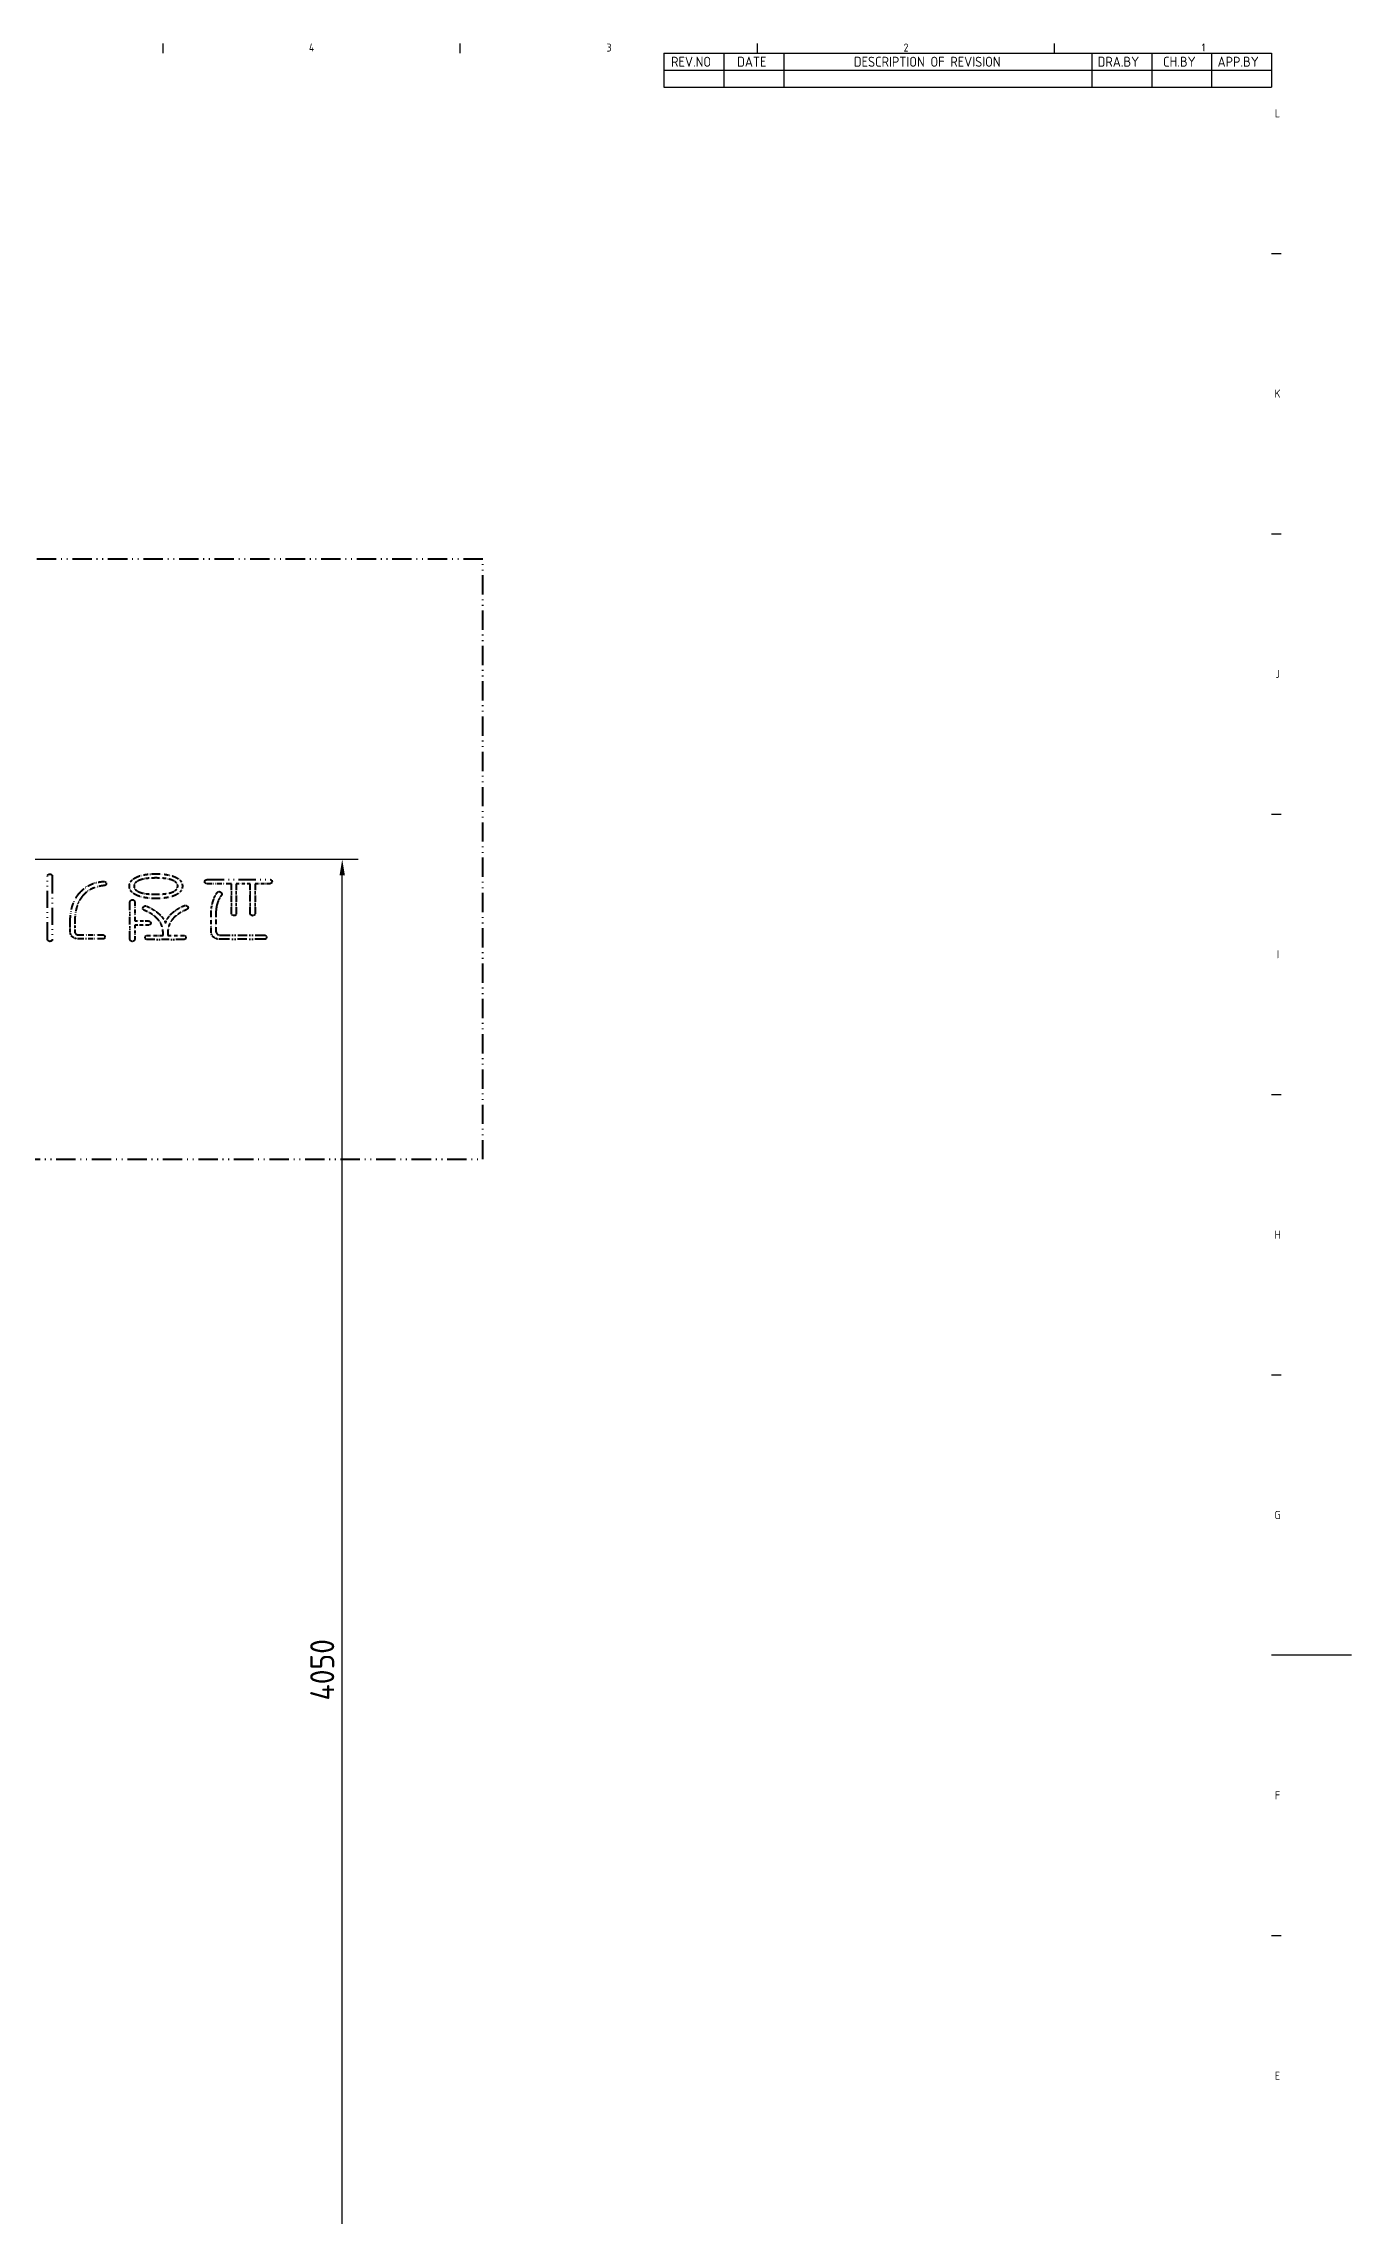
# Model space of a CAD drawing. Header units: millimetres. Extents: x 0 to 11890, y 0 to 8410.
# Drawn here: x 8618 to 11890, y 2804 to 8234 of the extents above; entities that cross this region are included whole.
import ezdxf

# ---------------------------------------------------------------- set-up
doc = ezdxf.new("R2010")
doc.units = ezdxf.units.MM
doc.header["$LTSCALE"] = 10
doc.linetypes.add('DASH_DOUBLE_DOT', pattern=[0.4398, 0.24, -0.06, 0.0098, -0.06, 0.01, -0.06])
doc.layers.get('0').update_dxf_attribs({"color": 3, "lineweight": 25})
for name, color, linetype, lineweight in [('가시적인 것(ISO)', 3, 'Continuous', 40), ('경계(ISO)', 7, 'Continuous', 25), ('기호(ISO)', 5, 'Continuous', 25), ('치수(ISO)', 2, 'Continuous', 25)]:
    doc.layers.add(name, color=color, linetype=linetype, lineweight=lineweight)
doc.styles.add('ISO Proportiona M2B', font='isocp.shx')
doc.styles.add('문자 텍스트_PSTEK_POSCO', font='isocp.shx')
doc.styles.add('치수 텍스트_PSTEK_POSCO', font='isocp.shx')
doc.dimstyles.new('치수_PSTEK_POSCO', dxfattribs={"dimscale": 10, "dimtxt": 3, "dimasz": 2, "dimexe": 2, "dimexo": 2.5, "dimgap": 1, "dimtad": 1, "dimrnd": 1e-08, "dimdsep": 46, "dimtxsty": '치수 텍스트_PSTEK_POSCO', "dimcen": 0.09, "dimdle": 10, "dimclrd": 7, "dimclre": 7, "dimclrt": 2, "dimadec": 1, "dimazin": 2, "dimtfac": 1, "dimtmove": 0, "dimatfit": 3, "dimfxl": 0, "dimtolj": 1, "dimlwd": -1, "dimlwe": -1, "dimarcsym": 0})

# ---------------------------------------------------------------- blocks, each defined once
blk = doc.blocks.new('경계 Default Border')
at = {"layer": '경계(ISO)'}
for p, q in [((891.75, 821), (891.75, 823.4)), ((966.06, 821), (966.06, 823.4)), ((1040.37, 821), (1040.37, 823.4)), ((1114.69, 821), (1114.69, 823.4)), ((1169, 770.92), (1171.4, 770.92)), ((1169, 700.83), (1171.4, 700.83)), ((1169, 630.75), (1171.4, 630.75)), ((1169, 560.67), (1171.4, 560.67)), ((1169, 490.58), (1171.4, 490.58)), ((1169, 350.42), (1171.4, 350.42))]:
    blk.add_line(p, q, dxfattribs=at)
at = {"layer": '경계(ISO)', "flags": 128}
blk.add_lwpolyline([(1189, 420.5), (1169, 420.5)], dxfattribs=at)
at = {"layer": '경계(ISO)', "color": 2, "char_height": 2, "attachment_point": 7, "style": '문자 텍스트_PSTEK_POSCO'}
for s, insert in [('4', (928.22, 821.4)), ('3', (1002.66, 821.38)), ('2', (1076.95, 821.38)), ('1', (1151.5, 821.4)), ('L', (1169.83, 804.94)), ('K', (1169.72, 734.87)), ('J', (1169.96, 664.77)), ('I', (1170.28, 594.71)), ('H', (1169.72, 524.62)), ('G', (1169.72, 454.52)), ('F', (1169.83, 384.46)), ('E', (1169.83, 314.36))]:
    blk.add_mtext(s, dxfattribs=dict(at, insert=insert))
blk = doc.blocks.new('리비전 내역')
at = {"layer": '기호(ISO)'}
for p, q in [((1017, 821), (1169, 821)), ((1017, 821), (1017, 816.72)), ((1032, 821), (1032, 816.72)), ((1047, 821), (1047, 816.72)), ((1124, 821), (1124, 816.72)), ((1139, 821), (1139, 816.72)), ((1154, 821), (1154, 816.72)), ((1169, 821), (1169, 816.72)), ((1017, 816.72), (1169, 816.72)), ((1017, 816.72), (1017, 812.44)), ((1032, 816.72), (1032, 812.44)), ((1047, 816.72), (1047, 812.44)), ((1124, 816.72), (1124, 812.44)), ((1139, 816.72), (1139, 812.44)), ((1154, 816.72), (1154, 812.44)), ((1169, 816.72), (1169, 812.44)), ((1017, 812.44), (1169, 812.44))]:
    blk.add_line(p, q, dxfattribs=at)
at = {"layer": '기호(ISO)', "color": 2, "char_height": 2.5, "attachment_point": 7, "style": 'ISO Proportiona M2B'}
for s, insert in [('REV.NO', (1018.79, 817.58)), ('DATE', (1035.31, 817.58)), ('DESCRIPTION OF REVISION', (1064.51, 817.58)), ('DRA.BY', (1125.48, 817.58)), ('CH.BY', (1141.86, 817.58)), ('APP.BY', (1155.48, 817.58))]:
    blk.add_mtext(s, dxfattribs=dict(at, insert=insert))
blk = doc.blocks.new('*D22')
at = {"layer": 'Defpoints', "color": 0}
for p in [(7986.8, 6194.6), (9365.4, 6194.6), (9109.6, 2144.6)]:
    blk.add_point(p, dxfattribs=at)
at = {"layer": '치수(ISO)', "color": 7}
for p, q in [((8036.8, 6194.6), (9405.4, 6194.6)), ((9365.4, 2184.6), (9365.4, 6154.6)), ((9159.6, 2144.6), (9405.4, 2144.6))]:
    blk.add_line(p, q, dxfattribs=at)
for points in [[(9358.7, 6154.6), (9372, 6154.6), (9365.4, 6194.6)], [(9358.7, 2184.6), (9372, 2184.6), (9365.4, 2144.6)]]:
    blk.add_solid(points, dxfattribs=at)
at = {"layer": '치수(ISO)', "color": 2, "insert": (9315.4, 4091.6), "char_height": 60, "attachment_point": 4, "rotation": 90, "style": '치수 텍스트_PSTEK_POSCO'}
blk.add_mtext('\\A1;4050', dxfattribs=at)

msp = doc.modelspace()

# ---------------------------------------------------------------- linework, layer by layer
at = {"layer": '가시적인 것(ISO)', "color": 6, "linetype": 'DASH_DOUBLE_DOT', "ltscale": 20.211206}
for p, q in [((9716.826, 6944.597), (8116.826, 6944.597)), ((8116.826, 5444.597), (9716.826, 5444.597))]:
    msp.add_line(p, q, dxfattribs=at)
at = {"layer": '가시적인 것(ISO)', "color": 6, "linetype": 'DASH_DOUBLE_DOT', "ltscale": 20.062595}
msp.add_line((9716.826, 5444.597), (9716.826, 6944.597), dxfattribs=at)
at = {"layer": '가시적인 것(ISO)', "color": 6, "linetype": 'DASH_DOUBLE_DOT', "ltscale": 17.827095}
for p, q in [((8628.182, 5994.733), (8628.182, 6151.54)), ((8640.216, 6151.54), (8640.216, 5994.733))]:
    msp.add_line(p, q, dxfattribs=at)
at = {"layer": '가시적인 것(ISO)', "color": 6, "linetype": 'DASH_DOUBLE_DOT', "ltscale": 17.979109}
msp.add_line((9027.25, 6143.761), (9185.394, 6143.761), dxfattribs=at)
at = {"layer": '가시적인 것(ISO)', "color": 6, "linetype": 'DASH_DOUBLE_DOT', "ltscale": 8.248047}
msp.add_line((8834.462, 5994.855), (8834.462, 6086.994), dxfattribs=at)
at = {"layer": '가시적인 것(ISO)', "color": 6, "linetype": 'DASH_DOUBLE_DOT', "ltscale": 4.167499}
msp.add_line((8846.496, 6086.994), (8846.496, 6040.438), dxfattribs=at)
at = {"layer": '가시적인 것(ISO)', "color": 6, "linetype": 'DASH_DOUBLE_DOT', "ltscale": 5.462393}
msp.add_line((9088.514, 6133.428), (9027.493, 6133.428), dxfattribs=at)
at = {"layer": '가시적인 것(ISO)', "color": 6, "linetype": 'DASH_DOUBLE_DOT', "ltscale": 6.648472}
msp.add_line((9088.514, 6059.158), (9088.514, 6133.428), dxfattribs=at)
at = {"layer": '가시적인 것(ISO)', "color": 6, "linetype": 'DASH_DOUBLE_DOT', "ltscale": 3.122879}
msp.add_line((9135.313, 6133.428), (9100.426, 6133.428), dxfattribs=at)
at = {"layer": '가시적인 것(ISO)', "color": 6, "linetype": 'DASH_DOUBLE_DOT', "ltscale": 6.670235}
msp.add_line((9100.426, 6133.428), (9100.426, 6058.915), dxfattribs=at)
at = {"layer": '가시적인 것(ISO)', "color": 6, "linetype": 'DASH_DOUBLE_DOT', "ltscale": 6.604946}
msp.add_line((9135.313, 6059.644), (9135.313, 6133.428), dxfattribs=at)
at = {"layer": '가시적인 것(ISO)', "color": 6, "linetype": 'DASH_DOUBLE_DOT', "ltscale": 3.253456}
msp.add_line((9183.692, 6133.428), (9147.347, 6133.428), dxfattribs=at)
at = {"layer": '가시적인 것(ISO)', "color": 6, "linetype": 'DASH_DOUBLE_DOT', "ltscale": 6.681116}
msp.add_line((9147.347, 6133.428), (9147.347, 6058.793), dxfattribs=at)
at = {"layer": '가시적인 것(ISO)', "color": 6, "linetype": 'DASH_DOUBLE_DOT', "ltscale": 2.121785}
msp.add_line((8685.07, 6014.547), (8685.07, 6038.25), dxfattribs=at)
at = {"layer": '가시적인 것(ISO)', "color": 6, "linetype": 'DASH_DOUBLE_DOT', "ltscale": 2.110903}
msp.add_line((8696.496, 6037.885), (8696.496, 6014.304), dxfattribs=at)
at = {"layer": '가시적인 것(ISO)', "color": 6, "linetype": 'DASH_DOUBLE_DOT', "ltscale": 2.992301}
msp.add_line((8846.496, 6040.438), (8879.924, 6040.438), dxfattribs=at)
at = {"layer": '가시적인 것(ISO)', "color": 6, "linetype": 'DASH_DOUBLE_DOT', "ltscale": 3.090235}
msp.add_line((8881.018, 6030.106), (8846.496, 6030.106), dxfattribs=at)
at = {"layer": '가시적인 것(ISO)', "color": 6, "linetype": 'DASH_DOUBLE_DOT', "ltscale": 3.13376}
msp.add_line((8846.496, 6030.106), (8846.496, 5995.098), dxfattribs=at)
at = {"layer": '가시적인 것(ISO)', "color": 6, "linetype": 'DASH_DOUBLE_DOT', "ltscale": 4.047803}
msp.add_line((9037.46, 6014.547), (9037.46, 6059.766), dxfattribs=at)
at = {"layer": '가시적인 것(ISO)', "color": 6, "linetype": 'DASH_DOUBLE_DOT', "ltscale": 3.960751}
msp.add_line((9049.494, 6059.401), (9049.494, 6015.155), dxfattribs=at)
at = {"layer": '가시적인 것(ISO)', "color": 6, "linetype": 'DASH_DOUBLE_DOT', "ltscale": 5.353578}
msp.add_line((8706.221, 6005.673), (8766.026, 6005.673), dxfattribs=at)
at = {"layer": '가시적인 것(ISO)', "color": 6, "linetype": 'DASH_DOUBLE_DOT', "ltscale": 5.331815}
msp.add_line((8766.148, 5995.341), (8706.585, 5995.341), dxfattribs=at)
at = {"layer": '가시적인 것(ISO)', "color": 6, "linetype": 'DASH_DOUBLE_DOT', "ltscale": 3.569019}
for p, q in [((8877.371, 6004.214), (8917.242, 6004.214)), ((8929.154, 6004.214), (8969.024, 6004.214))]:
    msp.add_line(p, q, dxfattribs=at)
at = {"layer": '가시적인 것(ISO)', "color": 6, "linetype": 'DASH_DOUBLE_DOT', "ltscale": 8.182757}
msp.add_line((8968.781, 5993.882), (8877.371, 5993.882), dxfattribs=at)
at = {"layer": '가시적인 것(ISO)', "color": 6, "linetype": 'DASH_DOUBLE_DOT', "ltscale": 0.554854}
msp.add_line((8917.242, 6004.214), (8917.242, 6010.414), dxfattribs=at)
at = {"layer": '가시적인 것(ISO)', "color": 6, "linetype": 'DASH_DOUBLE_DOT', "ltscale": 0.59838}
msp.add_line((8929.154, 6010.9), (8929.154, 6004.214), dxfattribs=at)
at = {"layer": '가시적인 것(ISO)', "color": 6, "linetype": 'DASH_DOUBLE_DOT', "ltscale": 9.891147}
msp.add_line((9170.686, 5994.49), (9060.191, 5994.49), dxfattribs=at)
at = {"layer": '가시적인 것(ISO)', "color": 6, "linetype": 'DASH_DOUBLE_DOT', "ltscale": 9.749688}
msp.add_line((9061.772, 6004.822), (9170.686, 6004.822), dxfattribs=at)
at = {"layer": '가시적인 것(ISO)', "color": 6, "linetype": 'DASH_DOUBLE_DOT', "ltscale": 0.46221}
msp.add_open_spline([(8628.182, 6151.54), (8628.182, 6154.336), (8630.127, 6156.159)], degree=2, dxfattribs=at)
at = {"layer": '가시적인 것(ISO)', "color": 6, "linetype": 'DASH_DOUBLE_DOT', "ltscale": 0.395552}
for points in [[(8630.127, 6156.159), (8631.828, 6157.74), (8634.138, 6157.74)], [(8836.407, 6091.856), (8838.109, 6093.437), (8840.418, 6093.437)], [(9141.269, 6053.566), (9138.96, 6053.566), (9137.258, 6055.146)]]:
    msp.add_open_spline(points, degree=2, dxfattribs=at)
at = {"layer": '가시적인 것(ISO)', "color": 6, "linetype": 'DASH_DOUBLE_DOT', "ltscale": 0.41737}
for points in [[(8634.138, 6157.74), (8636.812, 6157.74), (8638.392, 6156.159)], [(9022.995, 6142.18), (9024.575, 6143.761), (9027.25, 6143.761)], [(8840.418, 6093.437), (8843.092, 6093.437), (8844.673, 6091.856)], [(8844.673, 5990.6), (8843.092, 5989.02), (8840.418, 5989.02)]]:
    msp.add_open_spline(points, degree=2, dxfattribs=at)
at = {"layer": '가시적인 것(ISO)', "color": 6, "linetype": 'DASH_DOUBLE_DOT', "ltscale": 0.45682}
msp.add_open_spline([(8638.392, 6156.159), (8640.216, 6154.336), (8640.216, 6151.54)], degree=2, dxfattribs=at)
at = {"layer": '가시적인 것(ISO)', "color": 6, "linetype": 'DASH_DOUBLE_DOT', "ltscale": 6.034166}
msp.add_open_spline([(8709.381, 6111.548), (8731.99, 6136.71), (8768.943, 6139.142)], degree=2, dxfattribs=at)
at = {"layer": '가시적인 것(ISO)', "color": 6, "linetype": 'DASH_DOUBLE_DOT', "ltscale": 0.7981}
msp.add_open_spline([(8768.943, 6139.142), (8774.656, 6139.506), (8775.021, 6134.279)], degree=2, dxfattribs=at)
at = {"layer": '가시적인 것(ISO)', "color": 6, "linetype": 'DASH_DOUBLE_DOT', "ltscale": 2.525535}
msp.add_open_spline([(8833.003, 6127.594), (8833.003, 6140.965), (8848.927, 6148.988)], degree=2, dxfattribs=at)
at = {"layer": '가시적인 것(ISO)', "color": 6, "linetype": 'DASH_DOUBLE_DOT', "ltscale": 1.855453}
msp.add_open_spline([(8857.801, 6141.937), (8844.673, 6136.71), (8844.673, 6127.594)], degree=2, dxfattribs=at)
at = {"layer": '가시적인 것(ISO)', "color": 6, "linetype": 'DASH_DOUBLE_DOT', "ltscale": 4.619807}
for points in [[(8848.927, 6148.988), (8866.31, 6158.104), (8899.251, 6158.104)], [(8899.251, 6096.597), (8866.31, 6096.597), (8848.927, 6105.714)]]:
    msp.add_open_spline(points, degree=2, dxfattribs=at)
at = {"layer": '가시적인 것(ISO)', "color": 6, "linetype": 'DASH_DOUBLE_DOT', "ltscale": 3.768788}
msp.add_open_spline([(8899.251, 6147.772), (8871.901, 6147.772), (8857.801, 6141.937)], degree=2, dxfattribs=at)
at = {"layer": '가시적인 것(ISO)', "color": 6, "linetype": 'DASH_DOUBLE_DOT', "ltscale": 4.651326}
for points in [[(8899.251, 6158.104), (8932.315, 6158.104), (8949.94, 6148.988)], [(8949.94, 6105.714), (8932.315, 6096.597), (8899.251, 6096.597)]]:
    msp.add_open_spline(points, degree=2, dxfattribs=at)
at = {"layer": '가시적인 것(ISO)', "color": 6, "linetype": 'DASH_DOUBLE_DOT', "ltscale": 3.801183}
msp.add_open_spline([(8941.067, 6141.937), (8926.966, 6147.772), (8899.251, 6147.772)], degree=2, dxfattribs=at)
at = {"layer": '가시적인 것(ISO)', "color": 6, "linetype": 'DASH_DOUBLE_DOT', "ltscale": 1.839115}
msp.add_open_spline([(8953.951, 6127.594), (8953.951, 6136.71), (8941.067, 6141.937)], degree=2, dxfattribs=at)
at = {"layer": '가시적인 것(ISO)', "color": 6, "linetype": 'DASH_DOUBLE_DOT', "ltscale": 2.510469}
msp.add_open_spline([(8949.94, 6148.988), (8965.621, 6140.965), (8965.621, 6127.594)], degree=2, dxfattribs=at)
at = {"layer": '가시적인 것(ISO)', "color": 6, "linetype": 'DASH_DOUBLE_DOT', "ltscale": 0.364513}
msp.add_open_spline([(9021.415, 6138.534), (9021.415, 6140.479), (9022.995, 6142.18)], degree=2, dxfattribs=at)
at = {"layer": '가시적인 것(ISO)', "color": 6, "linetype": 'DASH_DOUBLE_DOT', "ltscale": 0.365582}
msp.add_open_spline([(9022.995, 6134.887), (9021.415, 6136.467), (9021.415, 6138.534)], degree=2, dxfattribs=at)
at = {"layer": '가시적인 것(ISO)', "color": 6, "linetype": 'DASH_DOUBLE_DOT', "ltscale": 0.348895}
msp.add_open_spline([(9185.394, 6143.761), (9187.582, 6143.761), (9188.798, 6142.18)], degree=2, dxfattribs=at)
at = {"layer": '가시적인 것(ISO)', "color": 6, "linetype": 'DASH_DOUBLE_DOT', "ltscale": 0.360986}
msp.add_open_spline([(9189.77, 6138.534), (9189.527, 6136.467), (9188.19, 6134.887)], degree=2, dxfattribs=at)
at = {"layer": '가시적인 것(ISO)', "color": 6, "linetype": 'DASH_DOUBLE_DOT', "ltscale": 0.346141}
msp.add_open_spline([(9188.798, 6142.18), (9190.013, 6140.479), (9189.77, 6138.534)], degree=2, dxfattribs=at)
at = {"layer": '가시적인 것(ISO)', "color": 6, "linetype": 'DASH_DOUBLE_DOT', "ltscale": 7.075555}
msp.add_open_spline([(8685.07, 6038.25), (8685.07, 6084.563), (8709.381, 6111.548)], degree=2, dxfattribs=at)
at = {"layer": '가시적인 것(ISO)', "color": 6, "linetype": 'DASH_DOUBLE_DOT', "ltscale": 6.291853}
msp.add_open_spline([(8716.674, 6103.647), (8696.496, 6080.308), (8696.496, 6037.885)], degree=2, dxfattribs=at)
at = {"layer": '가시적인 것(ISO)', "color": 6, "linetype": 'DASH_DOUBLE_DOT', "ltscale": 5.394757}
msp.add_open_spline([(8769.794, 6128.809), (8735.151, 6125.163), (8716.674, 6103.647)], degree=2, dxfattribs=at)
at = {"layer": '가시적인 것(ISO)', "color": 6, "linetype": 'DASH_DOUBLE_DOT', "ltscale": 0.777937}
msp.add_open_spline([(8775.021, 6134.279), (8775.386, 6129.174), (8769.794, 6128.809)], degree=2, dxfattribs=at)
at = {"layer": '가시적인 것(ISO)', "color": 6, "linetype": 'DASH_DOUBLE_DOT', "ltscale": 2.563819}
msp.add_open_spline([(8848.927, 6105.714), (8833.003, 6113.736), (8833.003, 6127.594)], degree=2, dxfattribs=at)
at = {"layer": '가시적인 것(ISO)', "color": 6, "linetype": 'DASH_DOUBLE_DOT', "ltscale": 0.482873}
msp.add_open_spline([(8834.462, 6086.994), (8834.462, 6090.033), (8836.407, 6091.856)], degree=2, dxfattribs=at)
at = {"layer": '가시적인 것(ISO)', "color": 6, "linetype": 'DASH_DOUBLE_DOT', "ltscale": 1.896393}
msp.add_open_spline([(8844.673, 6127.594), (8844.673, 6118.112), (8857.801, 6112.642)], degree=2, dxfattribs=at)
at = {"layer": '가시적인 것(ISO)', "color": 6, "linetype": 'DASH_DOUBLE_DOT', "ltscale": 0.477594}
msp.add_open_spline([(8844.673, 6091.856), (8846.496, 6090.033), (8846.496, 6086.994)], degree=2, dxfattribs=at)
at = {"layer": '가시적인 것(ISO)', "color": 6, "linetype": 'DASH_DOUBLE_DOT', "ltscale": 3.764116}
msp.add_open_spline([(8857.801, 6112.642), (8871.901, 6107.051), (8899.251, 6107.051)], degree=2, dxfattribs=at)
at = {"layer": '가시적인 것(ISO)', "color": 6, "linetype": 'DASH_DOUBLE_DOT', "ltscale": 3.796532}
msp.add_open_spline([(8899.251, 6107.051), (8926.966, 6107.051), (8941.067, 6112.642)], degree=2, dxfattribs=at)
at = {"layer": '가시적인 것(ISO)', "color": 6, "linetype": 'DASH_DOUBLE_DOT', "ltscale": 1.880296}
msp.add_open_spline([(8941.067, 6112.642), (8953.951, 6118.112), (8953.951, 6127.594)], degree=2, dxfattribs=at)
at = {"layer": '가시적인 것(ISO)', "color": 6, "linetype": 'DASH_DOUBLE_DOT', "ltscale": 2.548857}
msp.add_open_spline([(8965.621, 6127.594), (8965.621, 6113.736), (8949.94, 6105.714)], degree=2, dxfattribs=at)
at = {"layer": '가시적인 것(ISO)', "color": 6, "linetype": 'DASH_DOUBLE_DOT', "ltscale": 0.432451}
msp.add_open_spline([(9027.493, 6133.428), (9024.697, 6133.428), (9022.995, 6134.887)], degree=2, dxfattribs=at)
at = {"layer": '가시적인 것(ISO)', "color": 6, "linetype": 'DASH_DOUBLE_DOT', "ltscale": 2.736116}
msp.add_open_spline([(9037.46, 6059.766), (9037.46, 6074.717), (9042.444, 6089.79)], degree=2, dxfattribs=at)
at = {"layer": '가시적인 것(ISO)', "color": 6, "linetype": 'DASH_DOUBLE_DOT', "ltscale": 2.226439}
msp.add_open_spline([(9042.444, 6089.79), (9046.942, 6104.133), (9053.263, 6112.035)], degree=2, dxfattribs=at)
at = {"layer": '가시적인 것(ISO)', "color": 6, "linetype": 'DASH_DOUBLE_DOT', "ltscale": 2.477691}
msp.add_open_spline([(9053.749, 6086.629), (9049.494, 6073.866), (9049.494, 6059.401)], degree=2, dxfattribs=at)
at = {"layer": '가시적인 것(ISO)', "color": 6, "linetype": 'DASH_DOUBLE_DOT', "ltscale": 0.860196}
msp.add_open_spline([(9053.263, 6112.035), (9057.396, 6116.046), (9061.772, 6112.156)], degree=2, dxfattribs=at)
at = {"layer": '가시적인 것(ISO)', "color": 6, "linetype": 'DASH_DOUBLE_DOT', "ltscale": 1.75016}
msp.add_open_spline([(9062.744, 6103.89), (9057.396, 6097.083), (9053.749, 6086.629)], degree=2, dxfattribs=at)
at = {"layer": '가시적인 것(ISO)', "color": 6, "linetype": 'DASH_DOUBLE_DOT', "ltscale": 0.855088}
msp.add_open_spline([(9061.772, 6112.156), (9066.391, 6108.509), (9062.744, 6103.89)], degree=2, dxfattribs=at)
at = {"layer": '가시적인 것(ISO)', "color": 6, "linetype": 'DASH_DOUBLE_DOT', "ltscale": 0.433339}
msp.add_open_spline([(9188.19, 6134.887), (9186.609, 6133.428), (9183.692, 6133.428)], degree=2, dxfattribs=at)
at = {"layer": '가시적인 것(ISO)', "color": 6, "linetype": 'DASH_DOUBLE_DOT', "ltscale": 0.403546}
msp.add_open_spline([(8867.039, 6070.098), (8866.431, 6072.286), (8867.525, 6074.474)], degree=2, dxfattribs=at)
at = {"layer": '가시적인 것(ISO)', "color": 6, "linetype": 'DASH_DOUBLE_DOT', "ltscale": 0.445949}
msp.add_open_spline([(8870.564, 6066.816), (8867.89, 6067.788), (8867.039, 6070.098)], degree=2, dxfattribs=at)
at = {"layer": '가시적인 것(ISO)', "color": 6, "linetype": 'DASH_DOUBLE_DOT', "ltscale": 0.425911}
msp.add_open_spline([(8867.525, 6074.474), (8868.741, 6076.662), (8871.05, 6077.513)], degree=2, dxfattribs=at)
at = {"layer": '가시적인 것(ISO)', "color": 6, "linetype": 'DASH_DOUBLE_DOT', "ltscale": 3.391129}
msp.add_open_spline([(8902.29, 6046.637), (8890.621, 6058.793), (8870.564, 6066.816)], degree=2, dxfattribs=at)
at = {"layer": '가시적인 것(ISO)', "color": 6, "linetype": 'DASH_DOUBLE_DOT', "ltscale": 0.501919}
msp.add_open_spline([(8871.05, 6077.513), (8873.725, 6078.364), (8876.52, 6077.148)], degree=2, dxfattribs=at)
at = {"layer": '가시적인 것(ISO)', "color": 6, "linetype": 'DASH_DOUBLE_DOT', "ltscale": 3.104548}
msp.add_open_spline([(8876.52, 6077.148), (8893.052, 6070.098), (8905.937, 6059.036)], degree=2, dxfattribs=at)
at = {"layer": '가시적인 것(ISO)', "color": 6, "linetype": 'DASH_DOUBLE_DOT', "ltscale": 0.467764}
msp.add_open_spline([(8879.924, 6040.438), (8882.963, 6040.438), (8884.786, 6038.858)], degree=2, dxfattribs=at)
at = {"layer": '가시적인 것(ISO)', "color": 6, "linetype": 'DASH_DOUBLE_DOT', "ltscale": 0.40398}
msp.add_open_spline([(8885.151, 6031.565), (8883.814, 6030.106), (8881.018, 6030.106)], degree=2, dxfattribs=at)
at = {"layer": '가시적인 것(ISO)', "color": 6, "linetype": 'DASH_DOUBLE_DOT', "ltscale": 0.371044}
msp.add_open_spline([(8884.786, 6038.858), (8886.366, 6037.156), (8886.609, 6035.211)], degree=2, dxfattribs=at)
at = {"layer": '가시적인 것(ISO)', "color": 6, "linetype": 'DASH_DOUBLE_DOT', "ltscale": 0.360251}
msp.add_open_spline([(8886.609, 6035.211), (8886.609, 6033.145), (8885.151, 6031.565)], degree=2, dxfattribs=at)
at = {"layer": '가시적인 것(ISO)', "color": 6, "linetype": 'DASH_DOUBLE_DOT', "ltscale": 3.603675}
msp.add_open_spline([(8917.242, 6010.414), (8917.242, 6031.443), (8902.29, 6046.637)], degree=2, dxfattribs=at)
at = {"layer": '가시적인 것(ISO)', "color": 6, "linetype": 'DASH_DOUBLE_DOT', "ltscale": 2.693838}
msp.add_open_spline([(8905.937, 6059.036), (8919.916, 6046.881), (8923.319, 6034.968)], degree=2, dxfattribs=at)
at = {"layer": '가시적인 것(ISO)', "color": 6, "linetype": 'DASH_DOUBLE_DOT', "ltscale": 2.739744}
msp.add_open_spline([(8923.319, 6034.968), (8927.939, 6048.461), (8940.216, 6060.13)], degree=2, dxfattribs=at)
at = {"layer": '가시적인 것(ISO)', "color": 6, "linetype": 'DASH_DOUBLE_DOT', "ltscale": 3.557775}
msp.add_open_spline([(8943.011, 6047.124), (8929.154, 6032.051), (8929.154, 6010.9)], degree=2, dxfattribs=at)
at = {"layer": '가시적인 것(ISO)', "color": 6, "linetype": 'DASH_DOUBLE_DOT', "ltscale": 3.25697}
msp.add_open_spline([(8940.216, 6060.13), (8952.979, 6071.921), (8971.091, 6078.971)], degree=2, dxfattribs=at)
at = {"layer": '가시적인 것(ISO)', "color": 6, "linetype": 'DASH_DOUBLE_DOT', "ltscale": 3.552686}
msp.add_open_spline([(8976.075, 6068.518), (8954.559, 6059.644), (8943.011, 6047.124)], degree=2, dxfattribs=at)
at = {"layer": '가시적인 것(ISO)', "color": 6, "linetype": 'DASH_DOUBLE_DOT', "ltscale": 0.436653}
msp.add_open_spline([(8971.091, 6078.971), (8973.644, 6079.822), (8975.832, 6078.728)], degree=2, dxfattribs=at)
at = {"layer": '가시적인 것(ISO)', "color": 6, "linetype": 'DASH_DOUBLE_DOT', "ltscale": 0.402145}
msp.add_open_spline([(8975.832, 6078.728), (8977.898, 6077.999), (8979.114, 6075.811)], degree=2, dxfattribs=at)
at = {"layer": '가시적인 것(ISO)', "color": 6, "linetype": 'DASH_DOUBLE_DOT', "ltscale": 0.431062}
msp.add_open_spline([(8979.478, 6071.678), (8978.749, 6069.49), (8976.075, 6068.518)], degree=2, dxfattribs=at)
at = {"layer": '가시적인 것(ISO)', "color": 6, "linetype": 'DASH_DOUBLE_DOT', "ltscale": 0.380042}
msp.add_open_spline([(8979.114, 6075.811), (8980.086, 6073.744), (8979.478, 6071.678)], degree=2, dxfattribs=at)
at = {"layer": '가시적인 것(ISO)', "color": 6, "linetype": 'DASH_DOUBLE_DOT', "ltscale": 0.839384}
msp.add_open_spline([(9094.592, 6053.688), (9088.514, 6053.688), (9088.514, 6059.158)], degree=2, dxfattribs=at)
at = {"layer": '가시적인 것(ISO)', "color": 6, "linetype": 'DASH_DOUBLE_DOT', "ltscale": 0.804076}
msp.add_open_spline([(9100.426, 6058.915), (9100.426, 6053.688), (9094.592, 6053.688)], degree=2, dxfattribs=at)
at = {"layer": '가시적인 것(ISO)', "color": 6, "linetype": 'DASH_DOUBLE_DOT', "ltscale": 0.454442}
msp.add_open_spline([(9137.258, 6055.146), (9135.313, 6056.727), (9135.313, 6059.644)], degree=2, dxfattribs=at)
at = {"layer": '가시적인 것(ISO)', "color": 6, "linetype": 'DASH_DOUBLE_DOT', "ltscale": 0.408415}
msp.add_open_spline([(9145.524, 6054.782), (9143.943, 6053.323), (9141.269, 6053.566)], degree=2, dxfattribs=at)
at = {"layer": '가시적인 것(ISO)', "color": 6, "linetype": 'DASH_DOUBLE_DOT', "ltscale": 0.409}
msp.add_open_spline([(9147.347, 6058.793), (9147.347, 6056.24), (9145.524, 6054.782)], degree=2, dxfattribs=at)
at = {"layer": '가시적인 것(ISO)', "color": 6, "linetype": 'DASH_DOUBLE_DOT', "ltscale": 0.433952}
msp.add_open_spline([(8630.127, 5990.479), (8628.182, 5992.059), (8628.182, 5994.733)], degree=2, dxfattribs=at)
at = {"layer": '가시적인 것(ISO)', "color": 6, "linetype": 'DASH_DOUBLE_DOT', "ltscale": 0.381419}
msp.add_open_spline([(8634.138, 5989.263), (8631.828, 5989.263), (8630.127, 5990.479)], degree=2, dxfattribs=at)
at = {"layer": '가시적인 것(ISO)', "color": 6, "linetype": 'DASH_DOUBLE_DOT', "ltscale": 0.403262}
msp.add_open_spline([(8638.392, 5990.479), (8636.812, 5989.263), (8634.138, 5989.263)], degree=2, dxfattribs=at)
at = {"layer": '가시적인 것(ISO)', "color": 6, "linetype": 'DASH_DOUBLE_DOT', "ltscale": 0.428179}
msp.add_open_spline([(8640.216, 5994.733), (8640.216, 5992.059), (8638.392, 5990.479)], degree=2, dxfattribs=at)
at = {"layer": '가시적인 것(ISO)', "color": 6, "linetype": 'DASH_DOUBLE_DOT', "ltscale": 1.389761}
msp.add_open_spline([(8690.661, 6000.568), (8685.07, 6005.673), (8685.07, 6014.547)], degree=2, dxfattribs=at)
at = {"layer": '가시적인 것(ISO)', "color": 6, "linetype": 'DASH_DOUBLE_DOT', "ltscale": 1.535142}
msp.add_open_spline([(8706.585, 5995.341), (8696.496, 5995.341), (8690.661, 6000.568)], degree=2, dxfattribs=at)
at = {"layer": '가시적인 것(ISO)', "color": 6, "linetype": 'DASH_DOUBLE_DOT', "ltscale": 0.635591}
msp.add_open_spline([(8696.496, 6014.304), (8696.496, 6010.049), (8698.927, 6007.861)], degree=2, dxfattribs=at)
at = {"layer": '가시적인 것(ISO)', "color": 6, "linetype": 'DASH_DOUBLE_DOT', "ltscale": 0.696107}
msp.add_open_spline([(8698.927, 6007.861), (8701.48, 6005.673), (8706.221, 6005.673)], degree=2, dxfattribs=at)
at = {"layer": '가시적인 것(ISO)', "color": 6, "linetype": 'DASH_DOUBLE_DOT', "ltscale": 0.786112}
msp.add_open_spline([(8766.026, 6005.673), (8771.618, 6005.673), (8771.618, 6000.446)], degree=2, dxfattribs=at)
at = {"layer": '가시적인 것(ISO)', "color": 6, "linetype": 'DASH_DOUBLE_DOT', "ltscale": 0.776754}
msp.add_open_spline([(8771.618, 6000.446), (8771.861, 5995.341), (8766.148, 5995.341)], degree=2, dxfattribs=at)
at = {"layer": '가시적인 것(ISO)', "color": 6, "linetype": 'DASH_DOUBLE_DOT', "ltscale": 0.444185}
msp.add_open_spline([(8836.407, 5990.479), (8834.462, 5992.059), (8834.462, 5994.855)], degree=2, dxfattribs=at)
at = {"layer": '가시적인 것(ISO)', "color": 6, "linetype": 'DASH_DOUBLE_DOT', "ltscale": 0.390537}
msp.add_open_spline([(8840.418, 5989.02), (8838.109, 5989.02), (8836.407, 5990.479)], degree=2, dxfattribs=at)
at = {"layer": '가시적인 것(ISO)', "color": 6, "linetype": 'DASH_DOUBLE_DOT', "ltscale": 0.447587}
msp.add_open_spline([(8846.496, 5995.098), (8846.496, 5992.302), (8844.673, 5990.6)], degree=2, dxfattribs=at)
at = {"layer": '가시적인 것(ISO)', "color": 6, "linetype": 'DASH_DOUBLE_DOT', "ltscale": 0.750629}
msp.add_open_spline([(8872.266, 5998.988), (8872.266, 6004.214), (8877.371, 6004.214)], degree=2, dxfattribs=at)
at = {"layer": '가시적인 것(ISO)', "color": 6, "linetype": 'DASH_DOUBLE_DOT', "ltscale": 0.741777}
msp.add_open_spline([(8877.371, 5993.882), (8872.266, 5993.882), (8872.266, 5998.988)], degree=2, dxfattribs=at)
at = {"layer": '가시적인 것(ISO)', "color": 6, "linetype": 'DASH_DOUBLE_DOT', "ltscale": 0.786423}
msp.add_open_spline([(8974.494, 5998.988), (8974.494, 5993.882), (8968.781, 5993.882)], degree=2, dxfattribs=at)
at = {"layer": '가시적인 것(ISO)', "color": 6, "linetype": 'DASH_DOUBLE_DOT', "ltscale": 0.785515}
msp.add_open_spline([(8969.024, 6004.214), (8974.738, 6004.214), (8974.494, 5998.988)], degree=2, dxfattribs=at)
at = {"layer": '가시적인 것(ISO)', "color": 6, "linetype": 'DASH_DOUBLE_DOT', "ltscale": 1.496242}
msp.add_open_spline([(9043.66, 5999.595), (9037.46, 6005.065), (9037.46, 6014.547)], degree=2, dxfattribs=at)
at = {"layer": '가시적인 것(ISO)', "color": 6, "linetype": 'DASH_DOUBLE_DOT', "ltscale": 1.57979}
msp.add_open_spline([(9060.191, 5994.49), (9049.981, 5994.49), (9043.66, 5999.595)], degree=2, dxfattribs=at)
at = {"layer": '가시적인 것(ISO)', "color": 6, "linetype": 'DASH_DOUBLE_DOT', "ltscale": 0.779868}
msp.add_open_spline([(9049.494, 6015.155), (9049.494, 6010.049), (9052.898, 6007.496)], degree=2, dxfattribs=at)
at = {"layer": '가시적인 것(ISO)', "color": 6, "linetype": 'DASH_DOUBLE_DOT', "ltscale": 0.84623}
msp.add_open_spline([(9052.898, 6007.496), (9056.18, 6004.822), (9061.772, 6004.822)], degree=2, dxfattribs=at)
at = {"layer": '가시적인 것(ISO)', "color": 6, "linetype": 'DASH_DOUBLE_DOT', "ltscale": 0.777183}
msp.add_open_spline([(9170.686, 6004.822), (9176.156, 6004.822), (9176.156, 5999.595)], degree=2, dxfattribs=at)
at = {"layer": '가시적인 것(ISO)', "color": 6, "linetype": 'DASH_DOUBLE_DOT', "ltscale": 0.768452}
msp.add_open_spline([(9176.156, 5999.595), (9176.156, 5994.49), (9170.686, 5994.49)], degree=2, dxfattribs=at)

# ---------------------------------------------------------------- block references
at = {"xscale": 10, "yscale": 10, "zscale": 10}
msp.add_blockref('경계 Default Border', (0, 0), dxfattribs=at)
at = {"layer": '기호(ISO)', "xscale": 10, "yscale": 10, "zscale": 10}
msp.add_blockref('리비전 내역', (0, 0), dxfattribs=at)

# ---------------------------------------------------------------- dimensions: what is measured, and where the dimension line sits
at = {"layer": '치수(ISO)', "color": 7}
dim = msp.add_linear_dim(base=(9365.362, 6194.597), p1=(9109.626, 2144.597), p2=(7986.826, 6194.597), angle=90, dimstyle='치수_PSTEK_POSCO', override={"dimscale": 20, "dimtofl": 0, "dimatfit": 1}, dxfattribs=at)
dim.commit()
dim.dimension.update_dxf_attribs({"geometry": '*D22', "text_midpoint": (9365.362, 4169.597), "dimtype": 160})

doc.saveas('drawing.dxf')
